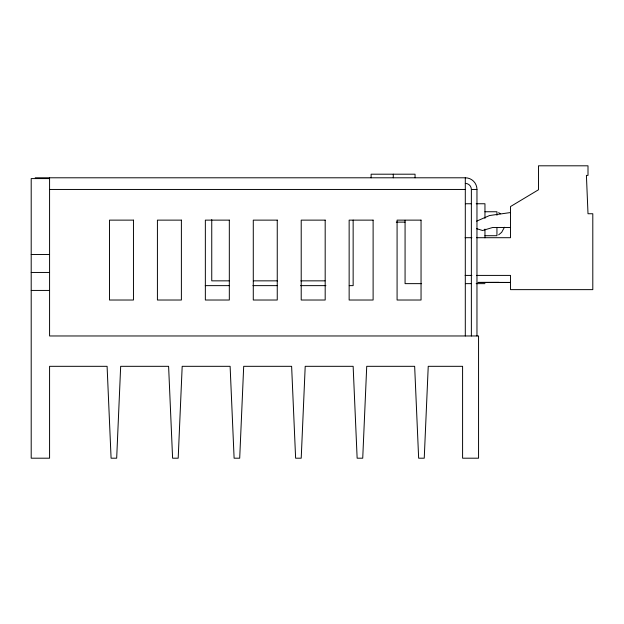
<?xml version="1.0" encoding="UTF-8"?>
<svg xmlns="http://www.w3.org/2000/svg" width="624" height="624" viewBox="0 0 624 624"><rect width="100%" height="100%" fill="white"/><g stroke="black" fill="none" stroke-linecap="round" stroke-linejoin="round"><path stroke-width="0.94" d="M504.442 227.245L501.688 232.307L498.662 234.835M476.627 221.153L489.544 215.537L510.518 212.542M478.163 282.415L510.518 282.446L478.163 282.446L499.099 282.36M35.194 177.793L465.301 177.793A11.661 11.661 0 0 1 476.962 189.454L476.962 335.969M49.577 178.589L31.2 178.589L31.2 458.195L49.577 458.195L49.577 366.319L107.094 366.319L111.088 458.195L116.68 458.195L120.674 366.319L168.605 366.319L172.598 458.195L178.191 458.195L182.185 366.319L230.116 366.319L234.109 458.195L239.702 458.195L243.695 366.319L291.626 366.319L295.62 458.195L301.213 458.195L305.206 366.319L353.145 366.319L357.139 458.195L362.731 458.195L366.725 366.319L414.656 366.319L418.649 458.195L424.242 458.195L428.236 366.319L462.587 366.319L462.587 458.195L478.561 458.195L478.561 335.969L49.577 335.969L49.577 177.793M49.577 189.454L465.301 189.454M465.301 183.386A6.068 6.068 0 0 1 471.37 189.454L476.962 189.454M465.473 203.752L471.315 203.752M476.182 203.752L484.957 203.752L484.957 218.369M484.957 211.747L496.938 211.747L496.938 215.249M396.279 222.128L405.07 222.128M510.518 227.518L492.547 227.518L482.555 230.513L476.619 228.665M484.957 235.708L496.938 235.708L496.938 228.134M465.122 237.705L471.884 237.705M476.713 237.705L510.518 237.705L510.518 206.552L538.481 189.774L538.481 165.805L588.003 165.805L588.003 175.391L586.412 175.391L588.003 213.743L592.8 213.743L592.8 289.63L510.518 289.63L510.518 275.41L476.713 275.41M31.2 254.483L49.577 254.483M31.2 272.454L49.577 272.454M465.122 275.41L471.884 275.41M229.172 280.847L211.747 280.847L211.747 219.632M253.383 280.847L277.586 280.847M300.83 280.847L325.034 280.847M421.629 283.639L405.07 283.639L405.07 220.319M465.473 283.639L471.315 283.639M476.182 283.639L484.957 283.639M205.249 285.636L229.577 285.636M252.923 285.636L277.251 285.636M300.604 285.636L325.9 285.636M349.253 285.636L353.145 285.636L353.145 220.077M31.2 290.433L49.577 290.433M498.662 212.62L500.269 213.759M484.957 229.086L484.957 237.853M471.37 189.454L471.37 335.969M465.301 177.793L465.301 335.969M415.054 177.793L415.054 174.197L371.116 174.197L371.116 177.793M393.276 174.197L393.276 177.793M133.458 220.132L109.489 220.132L109.489 300.019L133.458 300.019L133.458 220.132M181.389 220.132L157.42 220.132L157.42 300.019L181.389 300.019L181.389 220.132M229.32 220.132L205.351 220.132L205.351 300.019L229.32 300.019L229.32 220.132M277.251 220.132L253.282 220.132L253.282 300.019L277.251 300.019L277.251 220.132M325.182 220.132L301.213 220.132L301.213 300.019L325.182 300.019L325.182 220.132M373.113 220.132L349.144 220.132L349.144 300.019L373.113 300.019L373.113 220.132M421.044 220.132L397.082 220.132L397.082 300.019L421.044 300.019L421.044 220.132"/></g></svg>
